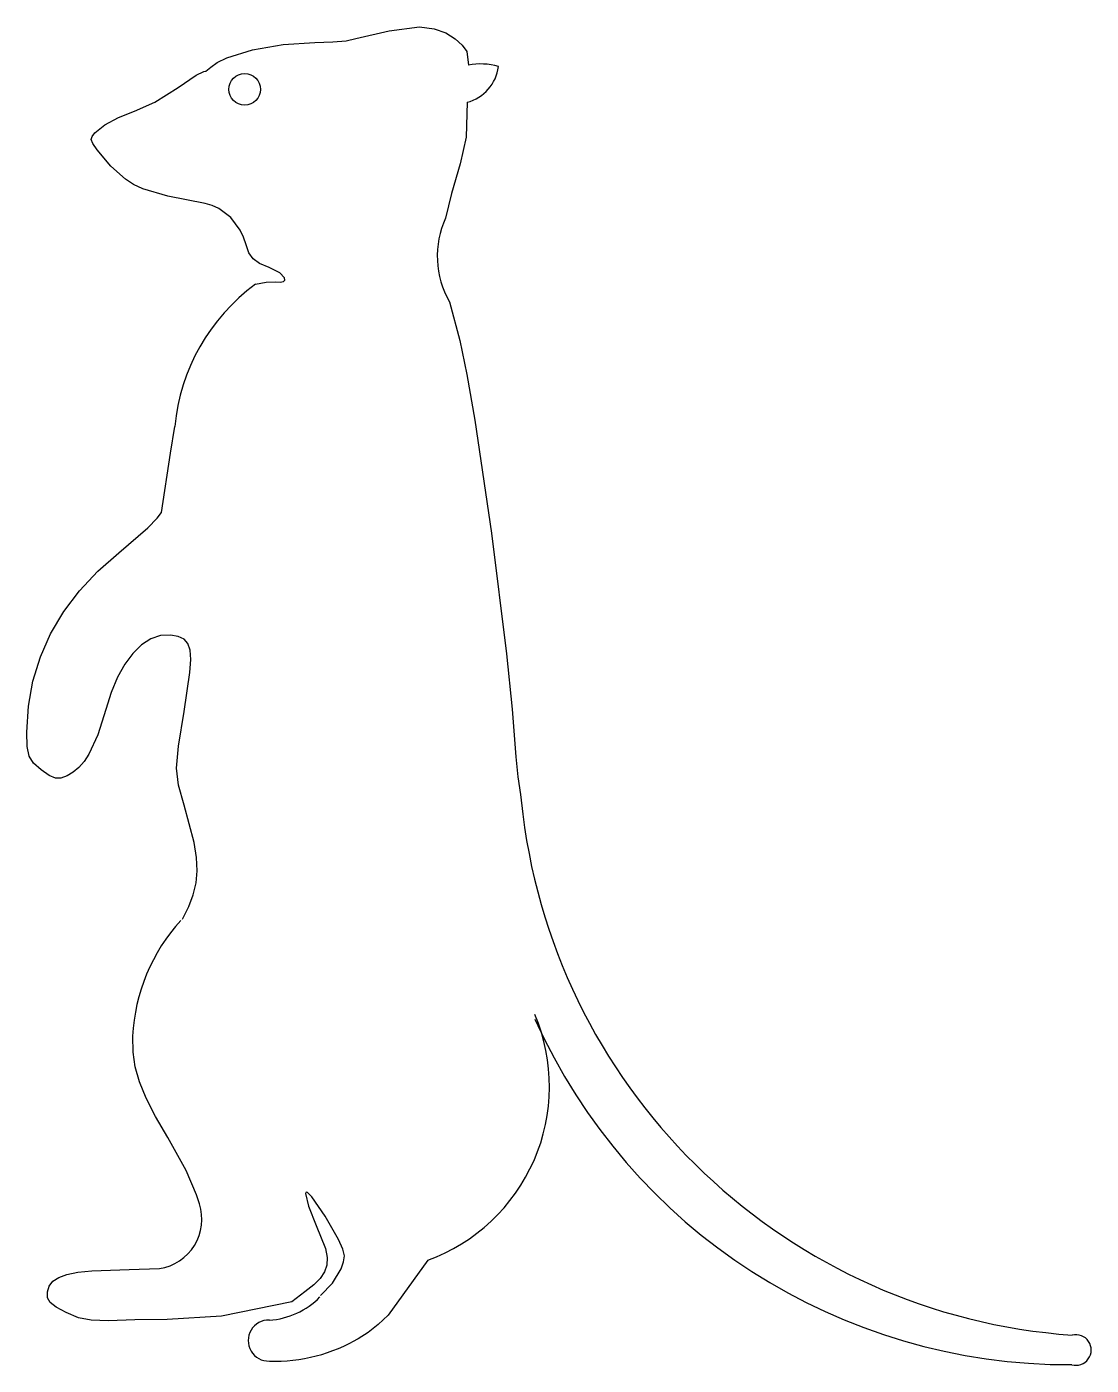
# Model space of a CAD drawing. Extents: x 49 to 195, y 70 to 254.
import ezdxf

# ---------------------------------------------------------------- set-up
doc = ezdxf.new("R2010")
doc.units = 0
doc.layers.get('0').update_dxf_attribs({"linetype": 'CONTINUOUS'})
doc.layers.add('LAYER_1', color=7, linetype='CONTINUOUS')

msp = doc.modelspace()

# ---------------------------------------------------------------- linework, layer by layer
at = {"color": 1, "linetype": 'BYBLOCK'}
msp.add_circle((79.33, 245.02), 2.17, dxfattribs=at)
at = {"color": 2, "linetype": 'BYBLOCK'}
for centre, radius, start, end in [((108.39, 248.86), 5.79, 284.4948, 353.0616), ((111.73, 240.09), 8.42, 73.4042, 101.7737), ((118.3, 222.14), 12.55, 155.419, 209.8373), ((97.08, 196.18), 27.46, 126.3441, 174.5047), ((198.61, 155.74), 81.77, 187.1175, 265.9366), ((89.49, 113.88), 25.55, 137.7895, 177.0836), ((95.78, 108.29), 25.35, 289.9556, 22.8565), ((192.29, 150.3), 80.17, 204.147, 270.3211), ((66.6, 90.08), 6.87, 278.9274, 17.949), ((82.05, 86.84), 10.63, 273.6781, 315.6756), ((82.63, 73.43), 2.81, 87.9637, 272.0363), ((83.52, 93.11), 22.5, 267.9844, 300.9037), ((193.32, 72.14), 2.1, 253.8581, 103.9801)]:
    msp.add_arc(centre, radius, start, end, dxfattribs=at)
at = {"layer": 'LAYER_1', "color": 2}
for p, q in [((99.14, 253.06), (103.3, 253.61)), ((103.3, 253.61), (105.32, 253.34)), ((105.32, 253.34), (106.94, 252.77)), ((88.94, 251.47), (91.41, 251.53)), ((91.41, 251.53), (93.25, 251.7)), ((93.25, 251.7), (94.58, 252.02)), ((94.58, 252.02), (99.14, 253.06)), ((106.94, 252.77), (108.18, 251.95)), ((108.18, 251.95), (109.17, 251.08)), ((76.87, 249.34), (80.4, 250.43)), ((80.4, 250.43), (84.63, 251.19)), ((84.63, 251.19), (88.94, 251.47)), ((109.17, 251.08), (109.79, 250.22)), ((109.79, 250.22), (110.01, 248.33)), ((74.02, 247.51), (74.7, 248.09)), ((74.7, 248.09), (75.58, 248.73)), ((75.58, 248.73), (76.87, 249.34)), ((70.22, 245.29), (72.7, 246.98)), ((72.7, 246.98), (73.73, 247.48)), ((73.73, 247.48), (74.02, 247.51)), ((67.01, 243.29), (70.22, 245.29)), ((64.24, 242.02), (67.01, 243.29)), ((109.84, 243.25), (109.69, 238.46)), ((60.15, 240.14), (62.05, 241.18)), ((62.05, 241.18), (64.24, 242.02)), ((58.44, 238.57), (58.81, 239.06)), ((58.81, 239.06), (60.15, 240.14)), ((58.3, 238.13), (58.44, 238.57)), ((58.52, 237.6), (58.3, 238.13)), ((59.1, 236.74), (58.52, 237.6)), ((109.69, 238.46), (108.88, 234.8)), ((61, 234.49), (59.1, 236.74)), ((63, 232.69), (61, 234.49)), ((108.88, 234.8), (107.7, 230.75)), ((64.11, 231.99), (63, 232.69)), ((65.39, 231.4), (64.11, 231.99)), ((68.82, 230.38), (65.39, 231.4)), ((73.93, 229.36), (68.82, 230.38)), ((107.7, 230.75), (106.88, 227.36)), ((74.89, 229.1), (73.93, 229.36)), ((75.8, 228.68), (74.89, 229.1)), ((77.44, 227.43), (75.8, 228.68)), ((78.72, 225.73), (77.44, 227.43)), ((79.19, 224.74), (78.72, 225.73)), ((79.53, 223.69), (79.19, 224.74)), ((79.91, 222.6), (79.53, 223.69)), ((80.49, 221.78), (79.91, 222.6)), ((81.39, 221.15), (80.49, 221.78)), ((82.7, 220.58), (81.39, 221.15)), ((84.15, 219.86), (82.7, 220.58)), ((80.81, 218.29), (82.27, 218.58)), ((82.27, 218.58), (83.51, 218.62)), ((83.51, 218.62), (84.2, 218.58)), ((84.82, 219.16), (84.15, 219.86)), ((84.2, 218.58), (84.64, 218.67)), ((84.64, 218.67), (84.84, 218.87)), ((84.84, 218.87), (84.82, 219.16)), ((107.41, 215.89), (108.82, 210.57)), ((108.82, 210.57), (109.8, 205.9)), ((109.8, 205.9), (110.9, 199.65)), ((69.17, 195.15), (69.75, 198.81)), ((110.9, 199.65), (113.2, 184.17)), ((67.91, 187.01), (69.17, 195.15)), ((66.07, 184.88), (67.36, 186.2)), ((67.36, 186.2), (67.91, 187.01)), ((62.07, 181.46), (66.07, 184.88)), ((113.2, 184.17), (115.23, 167.62)), ((59.19, 178.95), (62.07, 181.46)), ((56.67, 176.26), (59.19, 178.95)), ((54.52, 173.4), (56.67, 176.26)), ((52.73, 170.37), (54.52, 173.4)), ((51.33, 167.19), (52.73, 170.37)), ((66.48, 169.67), (65.21, 168.85)), ((67.8, 170.11), (66.48, 169.67)), ((69.15, 170.16), (67.8, 170.11)), ((70.22, 169.97), (69.15, 170.16)), ((71.02, 169.62), (70.22, 169.97)), ((71.56, 169.04), (71.02, 169.62)), ((71.87, 168.13), (71.56, 169.04)), ((50.31, 163.87), (51.33, 167.19)), ((64, 167.68), (62.89, 166.19)), ((65.21, 168.85), (64, 167.68)), ((71.96, 166.83), (71.87, 168.13)), ((115.23, 167.62), (116, 160.04)), ((62.89, 166.19), (61.89, 164.39)), ((71.84, 165.04), (71.96, 166.83)), ((49.69, 160.44), (50.31, 163.87)), ((61.89, 164.39), (61.01, 162.31)), ((71.04, 159.72), (71.84, 165.04)), ((61.01, 162.31), (60.28, 159.96)), ((49.46, 156.89), (49.69, 160.44)), ((60.28, 159.96), (59.2, 156.49)), ((70.26, 154.93), (71.04, 159.72)), ((116, 160.04), (116.53, 153.49)), ((49.51, 154.92), (49.46, 156.89)), ((59.2, 156.49), (57.99, 153.87)), ((49.79, 153.59), (49.51, 154.92)), ((69.99, 151.93), (70.26, 154.93)), ((50.4, 152.61), (49.79, 153.59)), ((51.45, 151.68), (50.4, 152.61)), ((57.32, 152.85), (56.6, 152.02)), ((57.99, 153.87), (57.32, 152.85)), ((116.53, 153.49), (116.79, 150.75)), ((52.55, 150.91), (51.45, 151.68)), ((53.38, 150.55), (52.55, 150.91)), ((54.13, 150.55), (53.38, 150.55)), ((55, 150.87), (54.13, 150.55)), ((55.83, 151.36), (55, 150.87)), ((56.6, 152.02), (55.83, 151.36)), ((70.25, 149.6), (69.99, 151.93)), ((116.79, 150.75), (117.15, 148.33)), ((71.02, 146.86), (70.25, 149.6)), ((72.39, 141.75), (71.02, 146.86)), ((117.15, 148.33), (117.47, 145.61)), ((72.72, 139.69), (72.39, 141.75)), ((72.82, 137.87), (72.72, 139.69)), ((72.67, 136.19), (72.82, 137.87)), ((72.29, 134.58), (72.67, 136.19)), ((71.66, 132.95), (72.29, 134.58)), ((70.79, 131.22), (71.66, 132.95)), ((64.07, 112.98), (63.98, 115.18)), ((64.33, 110.99), (64.07, 112.98)), ((64.92, 108.91), (64.33, 110.99)), ((65.84, 106.66), (64.92, 108.91)), ((67.13, 104.15), (65.84, 106.66)), ((68.78, 101.3), (67.13, 104.15)), ((71.33, 96.74), (68.78, 101.3)), ((72.72, 93.43), (71.33, 96.74)), ((87.75, 93.76), (87.68, 93.6)), ((87.93, 93.73), (87.75, 93.76)), ((88.55, 93.12), (87.93, 93.73)), ((73.13, 92.2), (72.72, 93.43)), ((87.68, 93.6), (88.09, 91.87)), ((88.09, 91.87), (89.16, 89.2)), ((90.38, 90.5), (88.55, 93.12)), ((92.19, 87.3), (90.38, 90.5)), ((89.16, 89.2), (90.4, 86.04)), ((92.79, 85.96), (92.19, 87.3)), ((90.4, 86.04), (90.64, 84.82)), ((90.64, 84.82), (90.61, 83.78)), ((93.02, 85.07), (92.79, 85.96)), ((92.89, 84.21), (93.02, 85.07)), ((104.43, 84.46), (99, 76.91)), ((54.97, 82.49), (56.46, 82.8)), ((56.46, 82.8), (58.36, 83)), ((58.36, 83), (63.5, 83.16)), ((63.5, 83.16), (67.67, 83.3)), ((90.3, 82.84), (89.7, 81.96)), ((90.61, 83.78), (90.3, 82.84)), ((91.36, 81.31), (92.55, 83.26)), ((92.55, 83.26), (92.89, 84.21)), ((52.28, 80.13), (52.53, 80.91)), ((52.53, 80.91), (53.04, 81.56)), ((53.04, 81.56), (53.84, 82.09)), ((53.84, 82.09), (54.97, 82.49)), ((88.8, 81.07), (87.59, 80.13)), ((89.7, 81.96), (88.8, 81.07)), ((89.75, 79.61), (91.36, 81.31)), ((52.29, 79.31), (52.28, 80.13)), ((52.66, 78.64), (52.29, 79.31)), ((87.59, 80.13), (85.8, 78.73)), ((53.48, 77.99), (52.66, 78.64)), ((54.86, 77.27), (53.48, 77.99)), ((56.56, 76.57), (54.86, 77.27)), ((85.8, 78.73), (76.18, 76.79)), ((58.29, 76.21), (56.56, 76.57)), ((60.67, 76.13), (58.29, 76.21)), ((64.29, 76.26), (60.67, 76.13)), ((68.73, 76.33), (64.29, 76.26)), ((76.18, 76.79), (68.73, 76.33)), ((97.65, 75.63), (96.27, 74.54)), ((99, 76.91), (97.65, 75.63)), ((96.27, 74.54), (94.88, 73.65))]:
    msp.add_line(p, q, dxfattribs=at)

doc.saveas('drawing.dxf')
